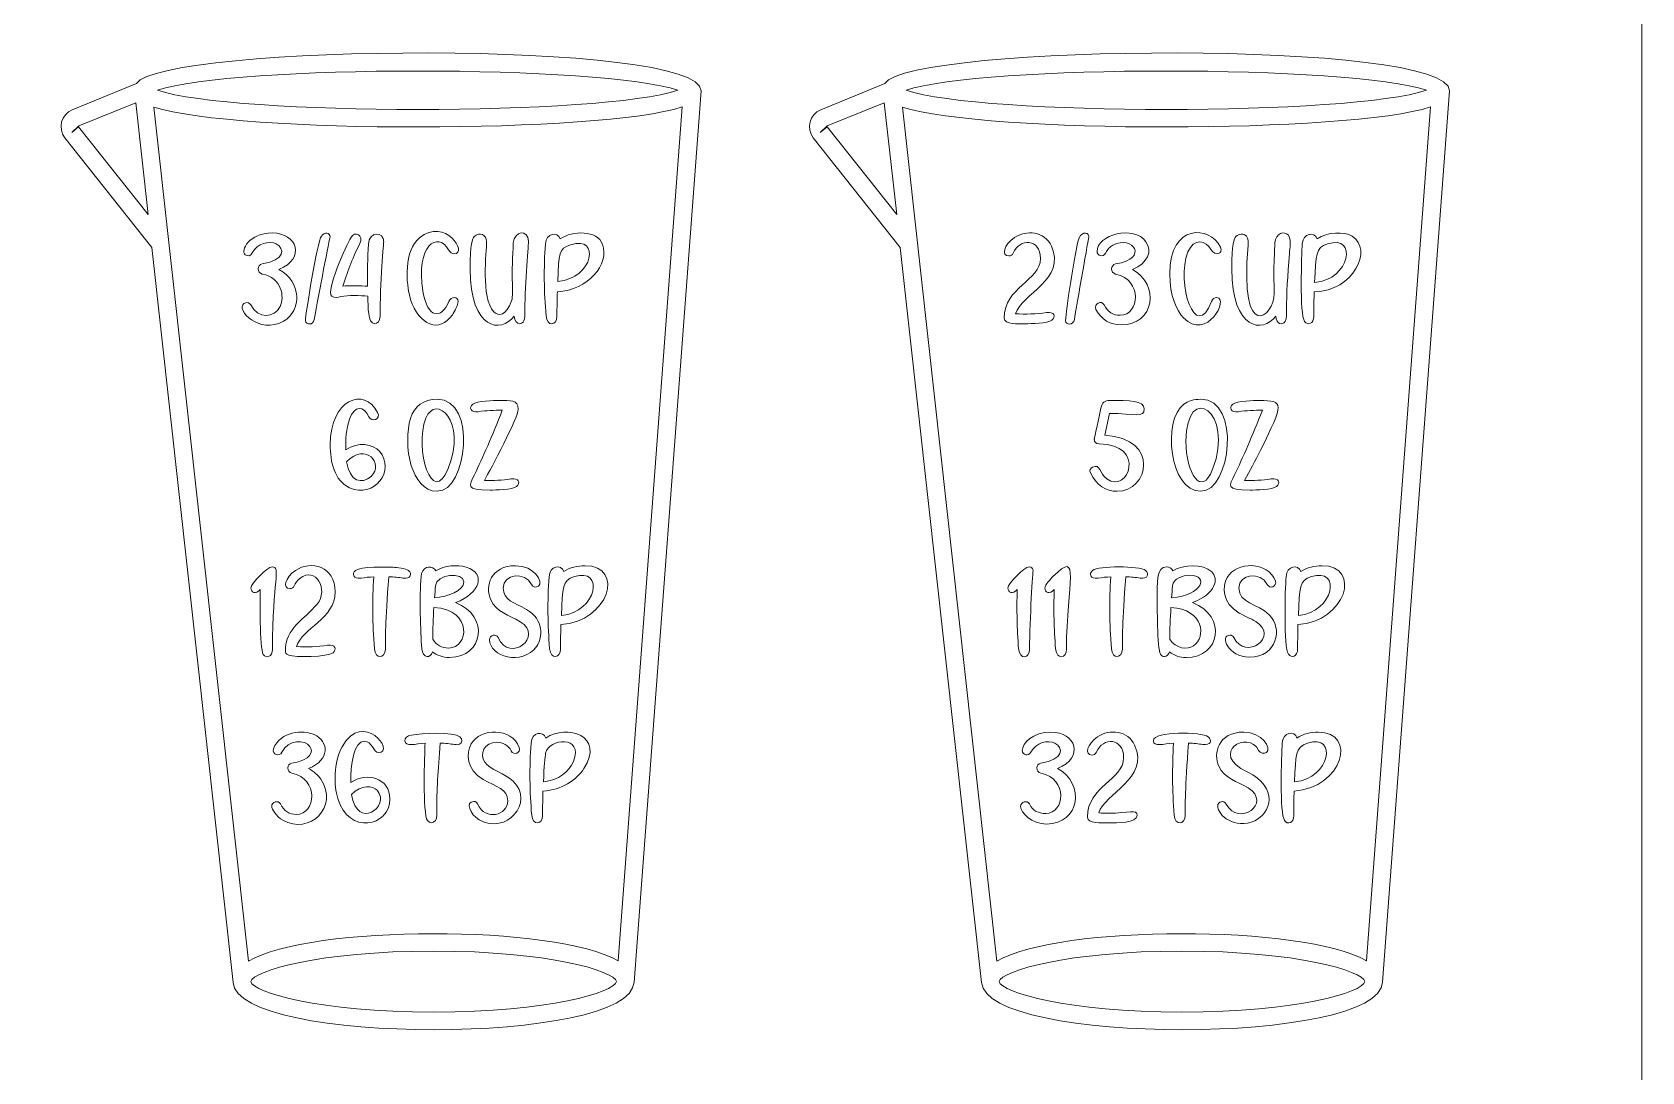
# Model space of a CAD drawing. Header units: inches. Extents: x 4.01 to 8.01, y -15.48 to -9.48.
# Drawn here: x 5.458 to 8.01, y -13.074 to -11.425 of the extents above; entities that cross this region are included whole.
import ezdxf

# ---------------------------------------------------------------- set-up
doc = ezdxf.new("R2010")
doc.units = ezdxf.units.IN
doc.header["$MEASUREMENT"] = 0
doc.layers.add('_U+0421_U+043B_U+043E_U+0439 1', color=7, linetype='Continuous')

msp = doc.modelspace()

# ---------------------------------------------------------------- linework, layer by layer
at = {"layer": '_U+0421_U+043B_U+043E_U+0439 1', "color": 7, "lineweight": 9, "true_color": 0xffffff}
for points in [[(5.642, -11.7146), (5.6224, -11.5372), (5.532, -11.574), (5.5208, -11.5842), (5.5316, -11.5756), (5.642, -11.7146)], [(6.8288, -11.7146), (6.8091, -11.5372), (6.7188, -11.574), (6.7075, -11.5842), (6.7184, -11.5756), (6.8288, -11.7146)]]:
    msp.add_lwpolyline(points, dxfattribs=at)
at = {"layer": '_U+0421_U+043B_U+043E_U+0439 1', "color": 1, "lineweight": 9, "true_color": 0xff0000}
msp.add_open_spline([(4.0104, -9.6359), (4.0104, -9.6359), (4.0104, -15.3331), (4.0104, -15.3331), (4.0104, -15.4167), (4.0782, -15.4845), (4.1618, -15.4845), (4.1618, -15.4845), (7.859, -15.4845), (7.859, -15.4845), (7.9426, -15.4845), (8.0104, -15.4167), (8.0104, -15.3331), (8.0104, -15.3331), (8.0104, -9.6359), (8.0104, -9.6359), (8.0104, -9.5523), (7.9426, -9.4845), (7.859, -9.4845), (7.859, -9.4845), (4.1618, -9.4845), (4.1618, -9.4845), (4.0782, -9.4845), (4.0104, -9.5523), (4.0104, -9.6359)], degree=3, knots=[0, 0, 0, 0, 1, 1, 1, 2, 2, 2, 3, 3, 3, 4, 4, 4, 5, 5, 5, 6, 6, 6, 7, 7, 7, 8, 8, 8, 8], dxfattribs=at)
at = {"layer": '_U+0421_U+043B_U+043E_U+0439 1', "color": 7, "lineweight": 9, "true_color": 0xffffff}
for points, knots in [([(6.5185, -11.5184), (6.5185, -11.5184), (6.4123, -12.9322), (6.4123, -12.9322), (6.4123, -12.9322), (6.4123, -12.9322), (6.4123, -12.9322), (6.4083, -13.0325), (5.7824, -13.0323), (5.7767, -12.9327), (5.7767, -12.9327), (5.7767, -12.9327), (5.7767, -12.9327), (5.7767, -12.9327), (5.6478, -11.7666), (5.6478, -11.7666), (5.6478, -11.7666), (5.5099, -11.5928), (5.5099, -11.5928), (5.4979, -11.5778), (5.5038, -11.5556), (5.5215, -11.5483), (5.5215, -11.5483), (5.6232, -11.5069), (5.6232, -11.5069), (5.6634, -11.4437), (6.5213, -11.4366), (6.5185, -11.5184), (6.5185, -11.5184), (6.5185, -11.5184), (6.5185, -11.5184)], [0, 0, 0, 0, 1, 1, 1, 2, 2, 2, 3, 3, 3, 4, 4, 4, 5, 5, 5, 6, 6, 6, 7, 7, 7, 8, 8, 8, 9, 9, 9, 10, 10, 10, 10]), ([(7.7053, -11.5184), (7.7053, -11.5184), (7.7053, -11.5184), (7.7053, -11.5184), (7.7053, -11.5184), (7.5991, -12.9322), (7.5991, -12.9322), (7.5991, -12.9322), (7.599, -12.9322), (7.599, -12.9322), (7.5951, -13.0325), (6.9692, -13.0323), (6.9635, -12.9327), (6.9635, -12.9327), (6.9634, -12.9327), (6.9634, -12.9327), (6.9634, -12.9327), (6.8345, -11.7666), (6.8345, -11.7666), (6.8345, -11.7666), (6.6966, -11.5928), (6.6966, -11.5928), (6.6847, -11.5778), (6.6906, -11.5555), (6.7083, -11.5483), (6.7083, -11.5483), (6.8099, -11.5069), (6.8099, -11.5069), (6.8504, -11.4435), (7.7081, -11.4368), (7.7053, -11.5184)], [0, 0, 0, 0, 1, 1, 1, 2, 2, 2, 3, 3, 3, 4, 4, 4, 5, 5, 5, 6, 6, 6, 7, 7, 7, 8, 8, 8, 9, 9, 9, 10, 10, 10, 10]), ([(5.6568, -11.5174), (5.7756, -11.5581), (6.3635, -11.558), (6.482, -11.5174), (6.3633, -11.4767), (5.7753, -11.4768), (5.6568, -11.5174)], [0, 0, 0, 0, 1, 1, 1, 2, 2, 2, 2]), ([(6.8436, -11.5174), (6.9623, -11.5581), (7.5503, -11.558), (7.6688, -11.5174), (7.55, -11.4767), (6.962, -11.4768), (6.8436, -11.5174)], [0, 0, 0, 0, 1, 1, 1, 2, 2, 2, 2]), ([(6.4888, -11.544), (6.3606, -11.586), (5.783, -11.5865), (5.6511, -11.5443), (5.6511, -11.5443), (5.8008, -12.8987), (5.8008, -12.8987), (5.8984, -12.8408), (6.2875, -12.8407), (6.387, -12.898), (6.387, -12.898), (6.4888, -11.544), (6.4888, -11.544)], [0, 0, 0, 0, 1, 1, 1, 2, 2, 2, 3, 3, 3, 4, 4, 4, 4]), ([(7.6755, -11.544), (7.5468, -11.5861), (6.9691, -11.5863), (6.8379, -11.5443), (6.8379, -11.5443), (6.9876, -12.8987), (6.9876, -12.8987), (7.0852, -12.8408), (7.4743, -12.8407), (7.5738, -12.898), (7.5738, -12.898), (7.6755, -11.544), (7.6755, -11.544)], [0, 0, 0, 0, 1, 1, 1, 2, 2, 2, 3, 3, 3, 4, 4, 4, 4]), ([(5.9473, -11.8448), (5.9589, -11.8426), (5.9781, -11.8426), (5.9901, -11.8442), (5.9908, -11.8611), (5.9896, -11.8877), (6.0011, -11.8877), (6.0052, -11.8877), (6.0095, -11.8839), (6.0095, -11.8762), (6.0095, -11.8269), (6.0153, -11.7534), (6.0153, -11.7585), (6.0153, -11.7404), (5.9923, -11.7413), (5.9911, -11.7613), (5.9898, -11.7835), (5.9893, -11.8058), (5.9896, -11.8284), (5.9799, -11.8272), (5.9604, -11.827), (5.9506, -11.8282), (5.9584, -11.8027), (5.9675, -11.7798), (5.9777, -11.7603), (5.9843, -11.7484), (5.9696, -11.7391), (5.963, -11.7514), (5.9567, -11.763), (5.9227, -11.8361), (5.9332, -11.8442), (5.9372, -11.8472), (5.9423, -11.8458), (5.9473, -11.8448)], [0, 0, 0, 0, 1, 1, 1, 2, 2, 2, 3, 3, 3, 4, 4, 4, 5, 5, 5, 6, 6, 6, 7, 7, 7, 8, 8, 8, 9, 9, 9, 10, 10, 10, 11, 11, 11, 11]), ([(6.058, -11.8491), (6.0709, -11.8902), (6.1041, -11.9036), (6.1242, -11.8735), (6.1272, -11.8691), (6.1334, -11.858), (6.1334, -11.8526), (6.1334, -11.8443), (6.1219, -11.8441), (6.1186, -11.8523), (6.1067, -11.8815), (6.085, -11.8803), (6.0775, -11.8361), (6.0654, -11.7637), (6.1016, -11.74), (6.1182, -11.7707), (6.1205, -11.7748), (6.1243, -11.7768), (6.1274, -11.7768), (6.1492, -11.7768), (6.1134, -11.7181), (6.072, -11.7515), (6.0477, -11.7712), (6.0499, -11.8233), (6.058, -11.8491)], [0, 0, 0, 0, 1, 1, 1, 2, 2, 2, 3, 3, 3, 4, 4, 4, 5, 5, 5, 6, 6, 6, 7, 7, 7, 8, 8, 8, 8]), ([(6.222, -11.8757), (6.2229, -11.8845), (6.2271, -11.8877), (6.2309, -11.8877), (6.2406, -11.8877), (6.2393, -11.8746), (6.2393, -11.8651), (6.2393, -11.8251), (6.2451, -11.7568), (6.2451, -11.7568), (6.2451, -11.7384), (6.2221, -11.7395), (6.2209, -11.7597), (6.2195, -11.7804), (6.2188, -11.8036), (6.2194, -11.8243), (6.2197, -11.8314), (6.2203, -11.845), (6.2181, -11.8514), (6.2096, -11.8752), (6.1971, -11.8764), (6.1898, -11.8687), (6.1692, -11.8475), (6.1785, -11.7717), (6.1785, -11.7578), (6.1785, -11.7464), (6.1672, -11.7417), (6.1588, -11.7496), (6.1557, -11.7526), (6.1525, -11.761), (6.1525, -11.8006), (6.1525, -11.8988), (6.202, -11.9029), (6.222, -11.8757)], [0, 0, 0, 0, 1, 1, 1, 2, 2, 2, 3, 3, 3, 4, 4, 4, 5, 5, 5, 6, 6, 6, 7, 7, 7, 8, 8, 8, 9, 9, 9, 10, 10, 10, 11, 11, 11, 11]), ([(6.2728, -11.8754), (6.2695, -11.8374), (6.2691, -11.7988), (6.2717, -11.7613), (6.2728, -11.7439), (6.2913, -11.7407), (6.2952, -11.7531), (6.3148, -11.7397), (6.3541, -11.7391), (6.3623, -11.7617), (6.3739, -11.7939), (6.3394, -11.8341), (6.2907, -11.8372), (6.2903, -11.8479), (6.2901, -11.861), (6.2901, -11.8762), (6.2901, -11.8905), (6.2744, -11.893), (6.2728, -11.8754)], [0, 0, 0, 0, 1, 1, 1, 2, 2, 2, 3, 3, 3, 4, 4, 4, 5, 5, 5, 6, 6, 6, 6]), ([(7.033, -11.8877), (7.041, -11.8877), (7.0688, -11.8872), (7.075, -11.8821), (7.0813, -11.8768), (7.0791, -11.8679), (7.0663, -11.87), (7.0507, -11.8725), (7.0326, -11.8729), (7.0173, -11.8719), (7.0264, -11.8407), (7.0986, -11.8171), (7.0742, -11.7645), (7.0634, -11.7412), (7.0342, -11.7385), (7.0155, -11.7512), (6.9987, -11.7626), (6.9944, -11.7801), (7.0065, -11.7801), (7.0096, -11.7801), (7.0121, -11.7786), (7.0134, -11.7759), (7.0236, -11.7516), (7.0568, -11.7523), (7.0568, -11.7843), (7.0568, -11.8199), (6.9993, -11.8293), (6.9993, -11.8787), (6.9993, -11.8896), (7.0218, -11.8877), (7.033, -11.8877)], [0, 0, 0, 0, 1, 1, 1, 2, 2, 2, 3, 3, 3, 4, 4, 4, 5, 5, 5, 6, 6, 6, 7, 7, 7, 8, 8, 8, 9, 9, 9, 10, 10, 10, 10]), ([(7.1106, -11.8811), (7.114, -11.8597), (7.1337, -11.7485), (7.1337, -11.7485), (7.1337, -11.7485), (7.1337, -11.7485), (7.1337, -11.7485), (7.1319, -11.741), (7.1194, -11.7418), (7.1164, -11.7563), (7.1105, -11.7843), (7.0967, -11.866), (7.0967, -11.8828), (7.0967, -11.8895), (7.109, -11.8911), (7.1106, -11.8811)], [0, 0, 0, 0, 1, 1, 1, 2, 2, 2, 3, 3, 3, 4, 4, 4, 5, 5, 5, 5]), ([(7.2025, -11.8016), (7.2273, -11.7915), (7.2347, -11.7725), (7.2241, -11.7578), (7.2047, -11.7307), (7.1465, -11.7467), (7.1465, -11.773), (7.1465, -11.7801), (7.1564, -11.7832), (7.1602, -11.7754), (7.1629, -11.7699), (7.1668, -11.7657), (7.1717, -11.7631), (7.2027, -11.7465), (7.2303, -11.7845), (7.176, -11.7929), (7.168, -11.7943), (7.167, -11.807), (7.176, -11.8089), (7.2189, -11.8176), (7.2142, -11.8744), (7.1833, -11.8744), (7.1719, -11.8744), (7.1636, -11.869), (7.1577, -11.8578), (7.1537, -11.8497), (7.1405, -11.8562), (7.1448, -11.8651), (7.1532, -11.8817), (7.1683, -11.8896), (7.1847, -11.8896), (7.2375, -11.8896), (7.2469, -11.8257), (7.2025, -11.8016)], [0, 0, 0, 0, 1, 1, 1, 2, 2, 2, 3, 3, 3, 4, 4, 4, 5, 5, 5, 6, 6, 6, 7, 7, 7, 8, 8, 8, 9, 9, 9, 10, 10, 10, 11, 11, 11, 11]), ([(7.3362, -11.8462), (7.3329, -11.8462), (7.3294, -11.8483), (7.3281, -11.8523), (7.3034, -11.9198), (7.2708, -11.8231), (7.2907, -11.7738), (7.2996, -11.7516), (7.3192, -11.755), (7.3277, -11.7707), (7.3335, -11.781), (7.3474, -11.7774), (7.3421, -11.7661), (7.3256, -11.7324), (7.2618, -11.7278), (7.2618, -11.8084), (7.2618, -11.844), (7.2726, -11.8668), (7.2836, -11.8783), (7.3204, -11.9169), (7.3572, -11.8462), (7.3362, -11.8462)], [0, 0, 0, 0, 1, 1, 1, 2, 2, 2, 3, 3, 3, 4, 4, 4, 5, 5, 5, 6, 6, 6, 7, 7, 7, 7]), ([(7.4298, -11.8757), (7.4311, -11.8888), (7.4403, -11.8905), (7.4449, -11.8842), (7.4479, -11.88), (7.4471, -11.8705), (7.4471, -11.8651), (7.4471, -11.8413), (7.4486, -11.8115), (7.4515, -11.7765), (7.4522, -11.7688), (7.4549, -11.7527), (7.4499, -11.7472), (7.4434, -11.74), (7.4296, -11.744), (7.4287, -11.7596), (7.4258, -11.8028), (7.4274, -11.8235), (7.4274, -11.8392), (7.4274, -11.8779), (7.3724, -11.9211), (7.386, -11.7632), (7.3864, -11.7578), (7.3869, -11.7531), (7.3833, -11.7491), (7.379, -11.7443), (7.3719, -11.7446), (7.3666, -11.7496), (7.3635, -11.7526), (7.3603, -11.761), (7.3603, -11.8006), (7.3603, -11.8988), (7.4098, -11.9029), (7.4298, -11.8757)], [0, 0, 0, 0, 1, 1, 1, 2, 2, 2, 3, 3, 3, 4, 4, 4, 5, 5, 5, 6, 6, 6, 7, 7, 7, 8, 8, 8, 9, 9, 9, 10, 10, 10, 11, 11, 11, 11]), ([(7.4756, -11.884), (7.4676, -11.8727), (7.4708, -11.7776), (7.472, -11.7612), (7.473, -11.7435), (7.4916, -11.741), (7.4954, -11.7531), (7.5117, -11.742), (7.5384, -11.741), (7.5513, -11.749), (7.5842, -11.7696), (7.5541, -11.8361), (7.4909, -11.8372), (7.4905, -11.8479), (7.4903, -11.861), (7.4903, -11.8762), (7.4903, -11.8875), (7.4807, -11.8913), (7.4756, -11.884), (7.4756, -11.884), (7.4756, -11.884), (7.4756, -11.884)], [0, 0, 0, 0, 1, 1, 1, 2, 2, 2, 3, 3, 3, 4, 4, 4, 5, 5, 5, 6, 6, 6, 7, 7, 7, 7]), ([(5.8563, -11.8839), (5.8859, -11.8671), (5.8854, -11.8212), (5.8492, -11.8016), (5.892, -11.7842), (5.8782, -11.7437), (5.8387, -11.7437), (5.8019, -11.7437), (5.7875, -11.772), (5.7958, -11.7783), (5.7994, -11.7811), (5.8045, -11.7805), (5.8069, -11.7754), (5.8146, -11.7601), (5.8341, -11.7557), (5.845, -11.7612), (5.8589, -11.7682), (5.859, -11.7873), (5.8228, -11.7929), (5.8147, -11.7943), (5.8138, -11.807), (5.8228, -11.8089), (5.854, -11.8153), (5.8584, -11.8447), (5.851, -11.8604), (5.8422, -11.8793), (5.8162, -11.8802), (5.8044, -11.8578), (5.8025, -11.8538), (5.7976, -11.8531), (5.7938, -11.8558), (5.7796, -11.8655), (5.8187, -11.9051), (5.8563, -11.8839)], [0, 0, 0, 0, 1, 1, 1, 2, 2, 2, 3, 3, 3, 4, 4, 4, 5, 5, 5, 6, 6, 6, 7, 7, 7, 8, 8, 8, 9, 9, 9, 10, 10, 10, 11, 11, 11, 11]), ([(5.9053, -11.8809), (5.9115, -11.842), (5.9303, -11.7504), (5.9303, -11.7504), (5.9303, -11.7432), (5.9214, -11.7418), (5.9165, -11.7488), (5.9101, -11.7579), (5.8913, -11.8726), (5.8913, -11.8828), (5.8913, -11.8894), (5.9038, -11.891), (5.9053, -11.8809)], [0, 0, 0, 0, 1, 1, 1, 2, 2, 2, 3, 3, 3, 4, 4, 4, 4]), ([(6.2914, -11.8207), (6.3484, -11.8156), (6.3596, -11.7471), (6.3116, -11.7626), (6.2919, -11.769), (6.2936, -11.7756), (6.2914, -11.8207)], [0, 0, 0, 0, 1, 1, 1, 2, 2, 2, 2]), ([(7.4916, -11.8226), (7.5484, -11.8175), (7.5602, -11.7456), (7.5122, -11.7611), (7.4925, -11.7675), (7.4938, -11.7775), (7.4916, -11.8226)], [0, 0, 0, 0, 1, 1, 1, 2, 2, 2, 2]), ([(5.9305, -12.0796), (5.9305, -12.0076), (5.9844, -11.9871), (6.0057, -12.0287), (6.0114, -12.0395), (5.9962, -12.0444), (5.9919, -12.0353), (5.9838, -12.0179), (5.9694, -12.0159), (5.9611, -12.039), (5.9557, -12.0542), (5.9548, -12.0717), (5.9552, -12.0878), (5.9749, -12.0743), (5.9986, -12.0785), (6.0086, -12.09), (6.0345, -12.1204), (6.0005, -12.1658), (5.9611, -12.1478), (5.9371, -12.137), (5.9305, -12.1062), (5.9305, -12.0796)], [0, 0, 0, 0, 1, 1, 1, 2, 2, 2, 3, 3, 3, 4, 4, 4, 5, 5, 5, 6, 6, 6, 7, 7, 7, 7]), ([(7.2875, -12.074), (7.2875, -12.1247), (7.3121, -12.1639), (7.3298, -12.1186), (7.3656, -12.0266), (7.2875, -11.9783), (7.2875, -12.074)], [0, 0, 0, 0, 1, 1, 1, 2, 2, 2, 2]), ([(6.1001, -12.1535), (6.0787, -12.1535), (6.0655, -12.1335), (6.0591, -12.113), (6.0514, -12.0887), (6.0519, -12.0568), (6.0579, -12.0379), (6.0643, -12.0179), (6.0784, -12.0076), (6.1001, -12.0076), (6.1642, -12.0076), (6.1475, -12.1535), (6.1001, -12.1535)], [0, 0, 0, 0, 1, 1, 1, 2, 2, 2, 3, 3, 3, 4, 4, 4, 4]), ([(6.0822, -12.0377), (6.0633, -12.086), (6.0926, -12.1805), (6.1178, -12.1172), (6.1476, -12.0416), (6.0977, -11.9984), (6.0822, -12.0377)], [0, 0, 0, 0, 1, 1, 1, 2, 2, 2, 2]), ([(6.184, -12.1516), (6.192, -12.1516), (6.2198, -12.1511), (6.226, -12.146), (6.2323, -12.1407), (6.2301, -12.1318), (6.2172, -12.1339), (6.2031, -12.1362), (6.1891, -12.1365), (6.175, -12.1362), (6.1851, -12.1186), (6.2287, -12.0361), (6.2287, -12.0232), (6.2287, -12.0079), (6.2158, -12.0095), (6.1985, -12.0095), (6.1907, -12.0095), (6.1627, -12.0102), (6.1566, -12.0152), (6.1502, -12.0203), (6.1528, -12.0293), (6.1653, -12.0273), (6.1783, -12.0253), (6.1905, -12.0249), (6.2034, -12.025), (6.1873, -12.0658), (6.1725, -12.1001), (6.1593, -12.1272), (6.1509, -12.1446), (6.144, -12.1516), (6.184, -12.1516)], [0, 0, 0, 0, 1, 1, 1, 2, 2, 2, 3, 3, 3, 4, 4, 4, 5, 5, 5, 6, 6, 6, 7, 7, 7, 8, 8, 8, 9, 9, 9, 10, 10, 10, 10]), ([(7.1785, -12.1535), (7.2279, -12.1535), (7.2475, -12.0707), (7.1588, -12.0644), (7.1588, -12.0644), (7.1663, -12.0299), (7.1663, -12.0299), (7.2062, -12.0305), (7.2214, -12.0375), (7.2214, -12.0229), (7.2214, -12.009), (7.1965, -12.0095), (7.1675, -12.0095), (7.1587, -12.0095), (7.1546, -12.0123), (7.1525, -12.0215), (7.1422, -12.0704), (7.1422, -12.0706), (7.1422, -12.0712), (7.1422, -12.0749), (7.1447, -12.0784), (7.1491, -12.0784), (7.2264, -12.0784), (7.1955, -12.159), (7.1619, -12.1337), (7.1499, -12.1247), (7.1525, -12.1095), (7.1393, -12.1152), (7.1356, -12.1168), (7.1342, -12.1202), (7.136, -12.1242), (7.145, -12.1439), (7.1613, -12.1535), (7.1785, -12.1535)], [0, 0, 0, 0, 1, 1, 1, 2, 2, 2, 3, 3, 3, 4, 4, 4, 5, 5, 5, 6, 6, 6, 7, 7, 7, 8, 8, 8, 9, 9, 9, 10, 10, 10, 11, 11, 11, 11]), ([(7.3112, -12.1535), (7.2608, -12.1535), (7.2499, -12.041), (7.2841, -12.0154), (7.291, -12.0102), (7.3001, -12.0076), (7.3112, -12.0076), (7.3753, -12.0076), (7.3587, -12.1535), (7.3112, -12.1535)], [0, 0, 0, 0, 1, 1, 1, 2, 2, 2, 3, 3, 3, 3]), ([(7.3893, -12.1516), (7.3973, -12.1516), (7.4251, -12.1511), (7.4313, -12.146), (7.4376, -12.1407), (7.4354, -12.1319), (7.4226, -12.1339), (7.4084, -12.1362), (7.3944, -12.1365), (7.3803, -12.1362), (7.3889, -12.1212), (7.3975, -12.1051), (7.4058, -12.0883), (7.4431, -12.013), (7.4438, -12.0095), (7.4039, -12.0095), (7.396, -12.0095), (7.368, -12.0102), (7.3619, -12.0152), (7.3556, -12.0203), (7.358, -12.0292), (7.3706, -12.0273), (7.3836, -12.0253), (7.3959, -12.0249), (7.4087, -12.025), (7.3926, -12.0659), (7.3778, -12.1003), (7.3646, -12.1272), (7.3562, -12.1445), (7.3492, -12.1516), (7.3893, -12.1516)], [0, 0, 0, 0, 1, 1, 1, 2, 2, 2, 3, 3, 3, 4, 4, 4, 5, 5, 5, 6, 6, 6, 7, 7, 7, 8, 8, 8, 9, 9, 9, 10, 10, 10, 10]), ([(5.9565, -12.1066), (5.9609, -12.1385), (5.9815, -12.1429), (5.9954, -12.1298), (6.0166, -12.1099), (5.9871, -12.0753), (5.9565, -12.1066)], [0, 0, 0, 0, 1, 1, 1, 2, 2, 2, 2]), ([(7.0808, -12.4036), (7.0816, -12.4127), (7.0859, -12.4159), (7.0897, -12.4159), (7.0949, -12.4159), (7.0981, -12.4104), (7.0981, -12.4043), (7.0981, -12.2987), (7.1215, -12.2439), (7.0765, -12.2888), (7.0729, -12.2924), (7.0637, -12.302), (7.0637, -12.3071), (7.0637, -12.314), (7.0715, -12.3179), (7.0785, -12.3092), (7.0778, -12.3423), (7.078, -12.3702), (7.0808, -12.4036)], [0, 0, 0, 0, 1, 1, 1, 2, 2, 2, 3, 3, 3, 4, 4, 4, 5, 5, 5, 6, 6, 6, 6]), ([(5.8388, -12.2734), (5.8308, -12.2734), (5.8048, -12.2994), (5.8048, -12.3071), (5.8048, -12.314), (5.8123, -12.318), (5.8195, -12.3092), (5.8193, -12.3201), (5.8181, -12.4033), (5.8244, -12.4122), (5.8293, -12.4191), (5.8391, -12.416), (5.8391, -12.4043), (5.8391, -12.2943), (5.8527, -12.2734), (5.8388, -12.2734)], [0, 0, 0, 0, 1, 1, 1, 2, 2, 2, 3, 3, 3, 4, 4, 4, 5, 5, 5, 5]), ([(5.9263, -12.3978), (5.9107, -12.4003), (5.8926, -12.4007), (5.8773, -12.3997), (5.8858, -12.3707), (5.9385, -12.3556), (5.9385, -12.3131), (5.9385, -12.2724), (5.8998, -12.2626), (5.8756, -12.279), (5.8588, -12.2904), (5.8544, -12.3079), (5.8666, -12.3079), (5.8697, -12.3079), (5.8722, -12.3064), (5.8734, -12.3037), (5.8755, -12.2988), (5.8786, -12.2946), (5.8828, -12.2914), (5.9073, -12.2722), (5.9289, -12.3094), (5.9096, -12.3326), (5.8895, -12.3567), (5.8594, -12.3702), (5.8594, -12.4065), (5.8594, -12.4084), (5.8601, -12.4118), (5.8647, -12.4136), (5.8742, -12.417), (5.9273, -12.4163), (5.935, -12.4099), (5.9413, -12.4046), (5.9392, -12.3957), (5.9263, -12.3978)], [0, 0, 0, 0, 1, 1, 1, 2, 2, 2, 3, 3, 3, 4, 4, 4, 5, 5, 5, 6, 6, 6, 7, 7, 7, 8, 8, 8, 9, 9, 9, 10, 10, 10, 11, 11, 11, 11]), ([(6.0546, -12.2791), (6.0502, -12.2755), (6.0359, -12.2745), (6.0303, -12.2741), (6.0197, -12.2733), (5.9788, -12.2726), (5.9707, -12.2791), (5.9645, -12.2842), (5.9665, -12.2931), (5.9794, -12.2912), (5.9856, -12.2902), (5.9924, -12.2895), (5.9995, -12.2892), (5.9973, -12.3272), (5.9972, -12.3626), (6.0006, -12.4032), (6.0014, -12.4122), (6.0058, -12.4155), (6.0095, -12.4155), (6.0136, -12.4155), (6.018, -12.4117), (6.018, -12.404), (6.018, -12.3898), (6.0175, -12.3606), (6.0235, -12.289), (6.0315, -12.2894), (6.039, -12.2901), (6.0459, -12.2912), (6.0586, -12.2931), (6.061, -12.2842), (6.0546, -12.2791)], [0, 0, 0, 0, 1, 1, 1, 2, 2, 2, 3, 3, 3, 4, 4, 4, 5, 5, 5, 6, 6, 6, 7, 7, 7, 8, 8, 8, 9, 9, 9, 10, 10, 10, 10]), ([(6.1463, -12.2739), (6.1781, -12.2835), (6.1688, -12.3154), (6.1294, -12.3299), (6.1835, -12.3515), (6.1741, -12.4163), (6.1199, -12.4172), (6.1199, -12.4172), (6.1191, -12.4172), (6.1191, -12.4172), (6.1091, -12.4172), (6.0995, -12.4136), (6.0925, -12.4083), (6.0898, -12.4186), (6.0772, -12.4188), (6.0758, -12.4032), (6.0735, -12.376), (6.072, -12.3204), (6.0745, -12.289), (6.0759, -12.2736), (6.0891, -12.2699), (6.096, -12.2769), (6.0968, -12.2777), (6.0973, -12.2786), (6.0978, -12.2796), (6.1115, -12.2713), (6.1314, -12.2694), (6.1463, -12.2739)], [0, 0, 0, 0, 1, 1, 1, 2, 2, 2, 3, 3, 3, 4, 4, 4, 5, 5, 5, 6, 6, 6, 7, 7, 7, 8, 8, 8, 9, 9, 9, 9]), ([(6.1851, -12.3256), (6.1941, -12.3455), (6.214, -12.3496), (6.2317, -12.3603), (6.2705, -12.3838), (6.2151, -12.4268), (6.1967, -12.3856), (6.1935, -12.3785), (6.1833, -12.3817), (6.1833, -12.3889), (6.1831, -12.4156), (6.2348, -12.4311), (6.258, -12.3993), (6.2681, -12.3854), (6.2692, -12.3568), (6.242, -12.341), (6.2219, -12.3294), (6.205, -12.3265), (6.205, -12.3072), (6.205, -12.2836), (6.2402, -12.281), (6.2499, -12.3012), (6.2522, -12.306), (6.2572, -12.3065), (6.2607, -12.3038), (6.269, -12.2976), (6.2543, -12.2715), (6.2246, -12.2715), (6.1854, -12.2715), (6.1753, -12.3039), (6.1851, -12.3256)], [0, 0, 0, 0, 1, 1, 1, 2, 2, 2, 3, 3, 3, 4, 4, 4, 5, 5, 5, 6, 6, 6, 7, 7, 7, 8, 8, 8, 9, 9, 9, 10, 10, 10, 10]), ([(6.2964, -12.365), (6.296, -12.3758), (6.2958, -12.3889), (6.2958, -12.404), (6.2958, -12.4183), (6.2801, -12.4208), (6.2785, -12.4032), (6.2753, -12.3659), (6.2748, -12.328), (6.2775, -12.289), (6.2785, -12.2715), (6.297, -12.2687), (6.301, -12.2809), (6.3103, -12.2744), (6.3232, -12.2715), (6.3344, -12.2715), (6.3981, -12.2715), (6.3728, -12.3602), (6.2964, -12.365)], [0, 0, 0, 0, 1, 1, 1, 2, 2, 2, 3, 3, 3, 4, 4, 4, 5, 5, 5, 6, 6, 6, 6]), ([(6.3177, -12.2889), (6.2981, -12.2953), (6.2993, -12.3051), (6.2971, -12.3504), (6.354, -12.3453), (6.3657, -12.2733), (6.3177, -12.2889)], [0, 0, 0, 0, 1, 1, 1, 2, 2, 2, 2]), ([(7.0395, -12.4043), (7.0395, -12.3558), (7.0451, -12.2784), (7.0451, -12.2784), (7.0446, -12.2754), (7.0423, -12.2734), (7.0392, -12.2734), (7.0312, -12.2734), (7.0051, -12.2994), (7.0051, -12.3071), (7.0051, -12.314), (7.0128, -12.3179), (7.0199, -12.3092), (7.0191, -12.3427), (7.0194, -12.3705), (7.0222, -12.4036), (7.0236, -12.4209), (7.0395, -12.4189), (7.0395, -12.4043)], [0, 0, 0, 0, 1, 1, 1, 2, 2, 2, 3, 3, 3, 4, 4, 4, 5, 5, 5, 6, 6, 6, 6]), ([(7.1395, -12.2791), (7.1332, -12.2841), (7.1353, -12.2932), (7.1481, -12.2912), (7.1544, -12.2902), (7.1611, -12.2895), (7.1682, -12.2892), (7.1661, -12.3272), (7.166, -12.3627), (7.1694, -12.4032), (7.1707, -12.4206), (7.1867, -12.4185), (7.1867, -12.4039), (7.1867, -12.3901), (7.1862, -12.3609), (7.1922, -12.289), (7.2002, -12.2894), (7.2078, -12.2901), (7.2147, -12.2912), (7.2275, -12.2932), (7.2295, -12.284), (7.2234, -12.2791), (7.2139, -12.2714), (7.1486, -12.2717), (7.1395, -12.2791)], [0, 0, 0, 0, 1, 1, 1, 2, 2, 2, 3, 3, 3, 4, 4, 4, 5, 5, 5, 6, 6, 6, 7, 7, 7, 8, 8, 8, 8]), ([(7.2879, -12.4172), (7.278, -12.4172), (7.2686, -12.4138), (7.2612, -12.4083), (7.2602, -12.4121), (7.2573, -12.4155), (7.2534, -12.4155), (7.252, -12.4155), (7.2493, -12.415), (7.2471, -12.4118), (7.2419, -12.4044), (7.2419, -12.3306), (7.2419, -12.3216), (7.2419, -12.3039), (7.2399, -12.2717), (7.2572, -12.2734), (7.261, -12.2735), (7.2648, -12.2758), (7.2665, -12.2796), (7.2835, -12.2693), (7.3142, -12.268), (7.3284, -12.2811), (7.3399, -12.2918), (7.335, -12.3163), (7.2981, -12.3299), (7.3532, -12.3519), (7.342, -12.4172), (7.2879, -12.4172)], [0, 0, 0, 0, 1, 1, 1, 2, 2, 2, 3, 3, 3, 4, 4, 4, 5, 5, 5, 6, 6, 6, 7, 7, 7, 8, 8, 8, 9, 9, 9, 9]), ([(7.4195, -12.3492), (7.4006, -12.3312), (7.3715, -12.3315), (7.3715, -12.3072), (7.3715, -12.2835), (7.4068, -12.281), (7.4164, -12.3012), (7.4204, -12.3095), (7.4322, -12.3043), (7.4294, -12.2961), (7.4177, -12.2636), (7.3673, -12.2648), (7.353, -12.2904), (7.3452, -12.3043), (7.3439, -12.3307), (7.3721, -12.3466), (7.3825, -12.3524), (7.3891, -12.3547), (7.3982, -12.3602), (7.4368, -12.3837), (7.3821, -12.4232), (7.3632, -12.3855), (7.362, -12.3831), (7.36, -12.3816), (7.3573, -12.3816), (7.3401, -12.3816), (7.3547, -12.4166), (7.3882, -12.4166), (7.4321, -12.4166), (7.4416, -12.3706), (7.4195, -12.3493), (7.4195, -12.3493), (7.4195, -12.3492), (7.4195, -12.3492)], [0, 0, 0, 0, 1, 1, 1, 2, 2, 2, 3, 3, 3, 4, 4, 4, 5, 5, 5, 6, 6, 6, 7, 7, 7, 8, 8, 8, 9, 9, 9, 10, 10, 10, 11, 11, 11, 11]), ([(7.4697, -12.2809), (7.4792, -12.2743), (7.4921, -12.2715), (7.5031, -12.2715), (7.5665, -12.2715), (7.5416, -12.3602), (7.4651, -12.365), (7.4648, -12.3757), (7.4646, -12.3888), (7.4646, -12.4039), (7.4646, -12.4153), (7.455, -12.4191), (7.4499, -12.4118), (7.4421, -12.4009), (7.4448, -12.3096), (7.4462, -12.289), (7.4473, -12.2713), (7.4659, -12.2688), (7.4697, -12.2809)], [0, 0, 0, 0, 1, 1, 1, 2, 2, 2, 3, 3, 3, 4, 4, 4, 5, 5, 5, 6, 6, 6, 6]), ([(7.4658, -12.3504), (7.5228, -12.3452), (7.5344, -12.2734), (7.4864, -12.2889), (7.4667, -12.2953), (7.468, -12.3053), (7.4658, -12.3504)], [0, 0, 0, 0, 1, 1, 1, 2, 2, 2, 2]), ([(6.0975, -12.3035), (6.0969, -12.3098), (6.0965, -12.3161), (6.096, -12.3224), (6.1172, -12.3206), (6.1423, -12.3112), (6.1423, -12.2973), (6.1423, -12.2809), (6.0989, -12.2844), (6.0975, -12.3035)], [0, 0, 0, 0, 1, 1, 1, 2, 2, 2, 3, 3, 3, 3]), ([(7.2647, -12.3224), (7.3145, -12.3182), (7.3242, -12.2868), (7.2938, -12.2868), (7.2826, -12.2868), (7.2671, -12.292), (7.2662, -12.3034), (7.2657, -12.3098), (7.2652, -12.3161), (7.2647, -12.3224)], [0, 0, 0, 0, 1, 1, 1, 2, 2, 2, 3, 3, 3, 3]), ([(6.095, -12.3376), (6.0938, -12.3558), (6.0932, -12.3727), (6.0931, -12.3879), (6.0991, -12.3975), (6.1074, -12.4022), (6.1186, -12.4022), (6.1497, -12.4022), (6.1578, -12.3418), (6.095, -12.3376)], [0, 0, 0, 0, 1, 1, 1, 2, 2, 2, 3, 3, 3, 3]), ([(7.2637, -12.3376), (7.2625, -12.3558), (7.2619, -12.3727), (7.2618, -12.3879), (7.2716, -12.4035), (7.2898, -12.4053), (7.2995, -12.3986), (7.3199, -12.3846), (7.3162, -12.3411), (7.2637, -12.3376)], [0, 0, 0, 0, 1, 1, 1, 2, 2, 2, 3, 3, 3, 3]), ([(6.0252, -12.6413), (6.0252, -12.6856), (5.9595, -12.699), (5.9424, -12.6406), (5.9366, -12.6206), (5.9353, -12.5838), (5.9494, -12.5587), (5.983, -12.499), (6.0344, -12.5678), (6.0074, -12.5678), (5.9982, -12.5678), (5.9976, -12.5499), (5.9846, -12.5499), (5.968, -12.5499), (5.9624, -12.5883), (5.9632, -12.6156), (5.9887, -12.598), (6.0252, -12.6084), (6.0252, -12.6413)], [0, 0, 0, 0, 1, 1, 1, 2, 2, 2, 3, 3, 3, 4, 4, 4, 5, 5, 5, 6, 6, 6, 6]), ([(5.8962, -12.5932), (5.9303, -12.5793), (5.929, -12.5506), (5.905, -12.5393), (5.8884, -12.5315), (5.8508, -12.5339), (5.8407, -12.5619), (5.8377, -12.5707), (5.8497, -12.5758), (5.8539, -12.5671), (5.8638, -12.5474), (5.8905, -12.5467), (5.8984, -12.5582), (5.904, -12.5665), (5.9005, -12.5798), (5.8698, -12.5846), (5.8617, -12.5859), (5.861, -12.5987), (5.8698, -12.6006), (5.9129, -12.6093), (5.9079, -12.6661), (5.877, -12.6661), (5.8657, -12.6661), (5.8573, -12.6606), (5.8515, -12.6494), (5.8482, -12.643), (5.8377, -12.6458), (5.8377, -12.6534), (5.8377, -12.6572), (5.8447, -12.6692), (5.8556, -12.6753), (5.8976, -12.699), (5.945, -12.6542), (5.9156, -12.6103), (5.9111, -12.6035), (5.9046, -12.5978), (5.8962, -12.5932)], [0, 0, 0, 0, 1, 1, 1, 2, 2, 2, 3, 3, 3, 4, 4, 4, 5, 5, 5, 6, 6, 6, 7, 7, 7, 8, 8, 8, 9, 9, 9, 10, 10, 10, 11, 11, 11, 12, 12, 12, 12]), ([(6.2205, -12.6131), (6.2086, -12.6018), (6.1835, -12.5944), (6.1758, -12.5833), (6.1671, -12.5709), (6.1743, -12.5515), (6.1947, -12.5515), (6.2041, -12.5515), (6.2134, -12.5566), (6.2174, -12.5651), (6.2214, -12.5734), (6.2332, -12.5682), (6.2304, -12.56), (6.2187, -12.5275), (6.1683, -12.5287), (6.154, -12.5543), (6.146, -12.5685), (6.1453, -12.5948), (6.1731, -12.6105), (6.1943, -12.6224), (6.2119, -12.6257), (6.2121, -12.6446), (6.2121, -12.6673), (6.1766, -12.6772), (6.1642, -12.6494), (6.1631, -12.6469), (6.161, -12.6455), (6.1583, -12.6455), (6.1442, -12.6455), (6.1522, -12.6661), (6.1669, -12.6745), (6.2094, -12.6992), (6.2557, -12.6472), (6.2205, -12.6132), (6.2205, -12.6132), (6.2205, -12.6131), (6.2205, -12.6131)], [0, 0, 0, 0, 1, 1, 1, 2, 2, 2, 3, 3, 3, 4, 4, 4, 5, 5, 5, 6, 6, 6, 7, 7, 7, 8, 8, 8, 9, 9, 9, 10, 10, 10, 11, 11, 11, 12, 12, 12, 12]), ([(6.3329, -12.5934), (6.3208, -12.6121), (6.2977, -12.627), (6.2679, -12.6289), (6.2675, -12.6397), (6.2673, -12.6528), (6.2673, -12.6678), (6.2673, -12.6821), (6.2516, -12.6847), (6.25, -12.6671), (6.2468, -12.6298), (6.2463, -12.5918), (6.249, -12.5529), (6.25, -12.5351), (6.2686, -12.5329), (6.2725, -12.5448), (6.3054, -12.5221), (6.3668, -12.5414), (6.3329, -12.5934)], [0, 0, 0, 0, 1, 1, 1, 2, 2, 2, 3, 3, 3, 4, 4, 4, 5, 5, 5, 6, 6, 6, 6]), ([(7.2061, -12.5561), (7.1955, -12.5333), (7.1666, -12.5298), (7.1475, -12.5429), (7.1307, -12.5543), (7.1263, -12.5718), (7.1385, -12.5718), (7.1416, -12.5718), (7.144, -12.5703), (7.1453, -12.5676), (7.1559, -12.5424), (7.1887, -12.5445), (7.1887, -12.576), (7.1887, -12.6115), (7.1313, -12.621), (7.1313, -12.6704), (7.1313, -12.6812), (7.1537, -12.6794), (7.1649, -12.6794), (7.1772, -12.6794), (7.2101, -12.6799), (7.2101, -12.6676), (7.2101, -12.657), (7.1965, -12.6641), (7.1649, -12.6641), (7.1595, -12.6641), (7.1542, -12.6639), (7.1492, -12.6636), (7.1581, -12.633), (7.2305, -12.6089), (7.2061, -12.5561)], [0, 0, 0, 0, 1, 1, 1, 2, 2, 2, 3, 3, 3, 4, 4, 4, 5, 5, 5, 6, 6, 6, 7, 7, 7, 8, 8, 8, 9, 9, 9, 10, 10, 10, 10]), ([(7.3846, -12.5986), (7.3225, -12.5694), (7.3862, -12.5299), (7.4028, -12.5646), (7.4051, -12.5694), (7.4117, -12.5704), (7.4152, -12.5677), (7.4235, -12.5615), (7.4088, -12.5354), (7.3791, -12.5354), (7.3382, -12.5354), (7.3305, -12.5695), (7.3396, -12.5895), (7.3486, -12.6093), (7.3687, -12.6135), (7.3862, -12.6241), (7.425, -12.6478), (7.3711, -12.6868), (7.3512, -12.6495), (7.3476, -12.6427), (7.3378, -12.6455), (7.3378, -12.6528), (7.3378, -12.6673), (7.3651, -12.6903), (7.3965, -12.6761), (7.4218, -12.6647), (7.4359, -12.6233), (7.3846, -12.5986)], [0, 0, 0, 0, 1, 1, 1, 2, 2, 2, 3, 3, 3, 4, 4, 4, 5, 5, 5, 6, 6, 6, 7, 7, 7, 8, 8, 8, 9, 9, 9, 9]), ([(6.1361, -12.543), (6.126, -12.5347), (6.0752, -12.5373), (6.0592, -12.5401), (6.052, -12.5413), (6.049, -12.5455), (6.049, -12.5491), (6.049, -12.5596), (6.0653, -12.5538), (6.081, -12.5531), (6.08, -12.5713), (6.0771, -12.6652), (6.0848, -12.6757), (6.0885, -12.6808), (6.094, -12.6804), (6.0973, -12.6759), (6.1004, -12.6717), (6.0995, -12.6625), (6.0995, -12.6571), (6.0995, -12.631), (6.1014, -12.596), (6.105, -12.5529), (6.113, -12.5533), (6.1206, -12.554), (6.1275, -12.5551), (6.1311, -12.5556), (6.1336, -12.5555), (6.1356, -12.5546), (6.1406, -12.5522), (6.1405, -12.5465), (6.1362, -12.543), (6.1362, -12.543), (6.1361, -12.543), (6.1361, -12.543)], [0, 0, 0, 0, 1, 1, 1, 2, 2, 2, 3, 3, 3, 4, 4, 4, 5, 5, 5, 6, 6, 6, 7, 7, 7, 8, 8, 8, 9, 9, 9, 10, 10, 10, 11, 11, 11, 11]), ([(6.2721, -12.5687), (6.271, -12.5745), (6.2698, -12.5898), (6.2686, -12.6143), (6.2924, -12.6121), (6.31, -12.5975), (6.3161, -12.5822), (6.3331, -12.5389), (6.2769, -12.5461), (6.2721, -12.5687)], [0, 0, 0, 0, 1, 1, 1, 2, 2, 2, 3, 3, 3, 3]), ([(7.0839, -12.5932), (7.1269, -12.5757), (7.1127, -12.5354), (7.0734, -12.5354), (7.0447, -12.5354), (7.0279, -12.5533), (7.0279, -12.5647), (7.0279, -12.5717), (7.0379, -12.5748), (7.0416, -12.5671), (7.0494, -12.5516), (7.0688, -12.5474), (7.0797, -12.5529), (7.0936, -12.5599), (7.0937, -12.5789), (7.0575, -12.5846), (7.0494, -12.5859), (7.0485, -12.5987), (7.0575, -12.6006), (7.1004, -12.6093), (7.096, -12.6645), (7.0651, -12.6645), (7.0537, -12.6645), (7.045, -12.6606), (7.0392, -12.6494), (7.0359, -12.6429), (7.0254, -12.6459), (7.0254, -12.6534), (7.0254, -12.6637), (7.0434, -12.6813), (7.0662, -12.6813), (7.1196, -12.6813), (7.1279, -12.6171), (7.0839, -12.5932)], [0, 0, 0, 0, 1, 1, 1, 2, 2, 2, 3, 3, 3, 4, 4, 4, 5, 5, 5, 6, 6, 6, 7, 7, 7, 8, 8, 8, 9, 9, 9, 10, 10, 10, 11, 11, 11, 11]), ([(7.2358, -12.5491), (7.2358, -12.5596), (7.2522, -12.5538), (7.2678, -12.5531), (7.2657, -12.5911), (7.2656, -12.6266), (7.269, -12.6671), (7.2703, -12.6844), (7.2863, -12.6824), (7.2863, -12.6678), (7.2863, -12.6539), (7.2858, -12.6248), (7.2918, -12.5529), (7.2998, -12.5533), (7.3074, -12.554), (7.3143, -12.5551), (7.327, -12.557), (7.3293, -12.5481), (7.3229, -12.543), (7.3133, -12.5351), (7.2358, -12.5333), (7.2358, -12.5491)], [0, 0, 0, 0, 1, 1, 1, 2, 2, 2, 3, 3, 3, 4, 4, 4, 5, 5, 5, 6, 6, 6, 7, 7, 7, 7]), ([(7.4591, -12.6289), (7.4587, -12.6397), (7.4585, -12.6528), (7.4585, -12.6678), (7.4585, -12.6792), (7.4489, -12.683), (7.4438, -12.6757), (7.4361, -12.6646), (7.4387, -12.5739), (7.4402, -12.5529), (7.4412, -12.5355), (7.4597, -12.5325), (7.4636, -12.5448), (7.473, -12.5383), (7.4859, -12.5354), (7.4971, -12.5354), (7.5603, -12.5354), (7.5358, -12.624), (7.4591, -12.6289)], [0, 0, 0, 0, 1, 1, 1, 2, 2, 2, 3, 3, 3, 4, 4, 4, 5, 5, 5, 6, 6, 6, 6]), ([(7.4804, -12.5528), (7.4601, -12.5594), (7.4618, -12.5715), (7.4598, -12.6143), (7.5168, -12.6091), (7.5282, -12.5372), (7.4804, -12.5528)], [0, 0, 0, 0, 1, 1, 1, 2, 2, 2, 2]), ([(6.005, -12.6278), (5.9985, -12.6202), (5.98, -12.6184), (5.9644, -12.6344), (5.9723, -12.6917), (6.0275, -12.6538), (6.005, -12.6278)], [0, 0, 0, 0, 1, 1, 1, 2, 2, 2, 2]), ([(6.3846, -12.9311), (6.3807, -12.9144), (6.2777, -12.8828), (6.0945, -12.8828), (5.9117, -12.8828), (5.8087, -12.9142), (5.8044, -12.9312), (5.8088, -12.9481), (5.9118, -12.9796), (6.0945, -12.9796), (6.2776, -12.9796), (6.3807, -12.948), (6.3846, -12.9311)], [0, 0, 0, 0, 1, 1, 1, 2, 2, 2, 3, 3, 3, 4, 4, 4, 4]), ([(7.5714, -12.9311), (7.5675, -12.9144), (7.4644, -12.8828), (7.2812, -12.8828), (7.0985, -12.8828), (6.9955, -12.9142), (6.9911, -12.9312), (6.9955, -12.9481), (7.0985, -12.9796), (7.2812, -12.9796), (7.4644, -12.9796), (7.5675, -12.948), (7.5714, -12.9311)], [0, 0, 0, 0, 1, 1, 1, 2, 2, 2, 3, 3, 3, 4, 4, 4, 4])]:
    msp.add_open_spline(points, degree=3, knots=knots, dxfattribs=at)

doc.saveas('drawing.dxf')
